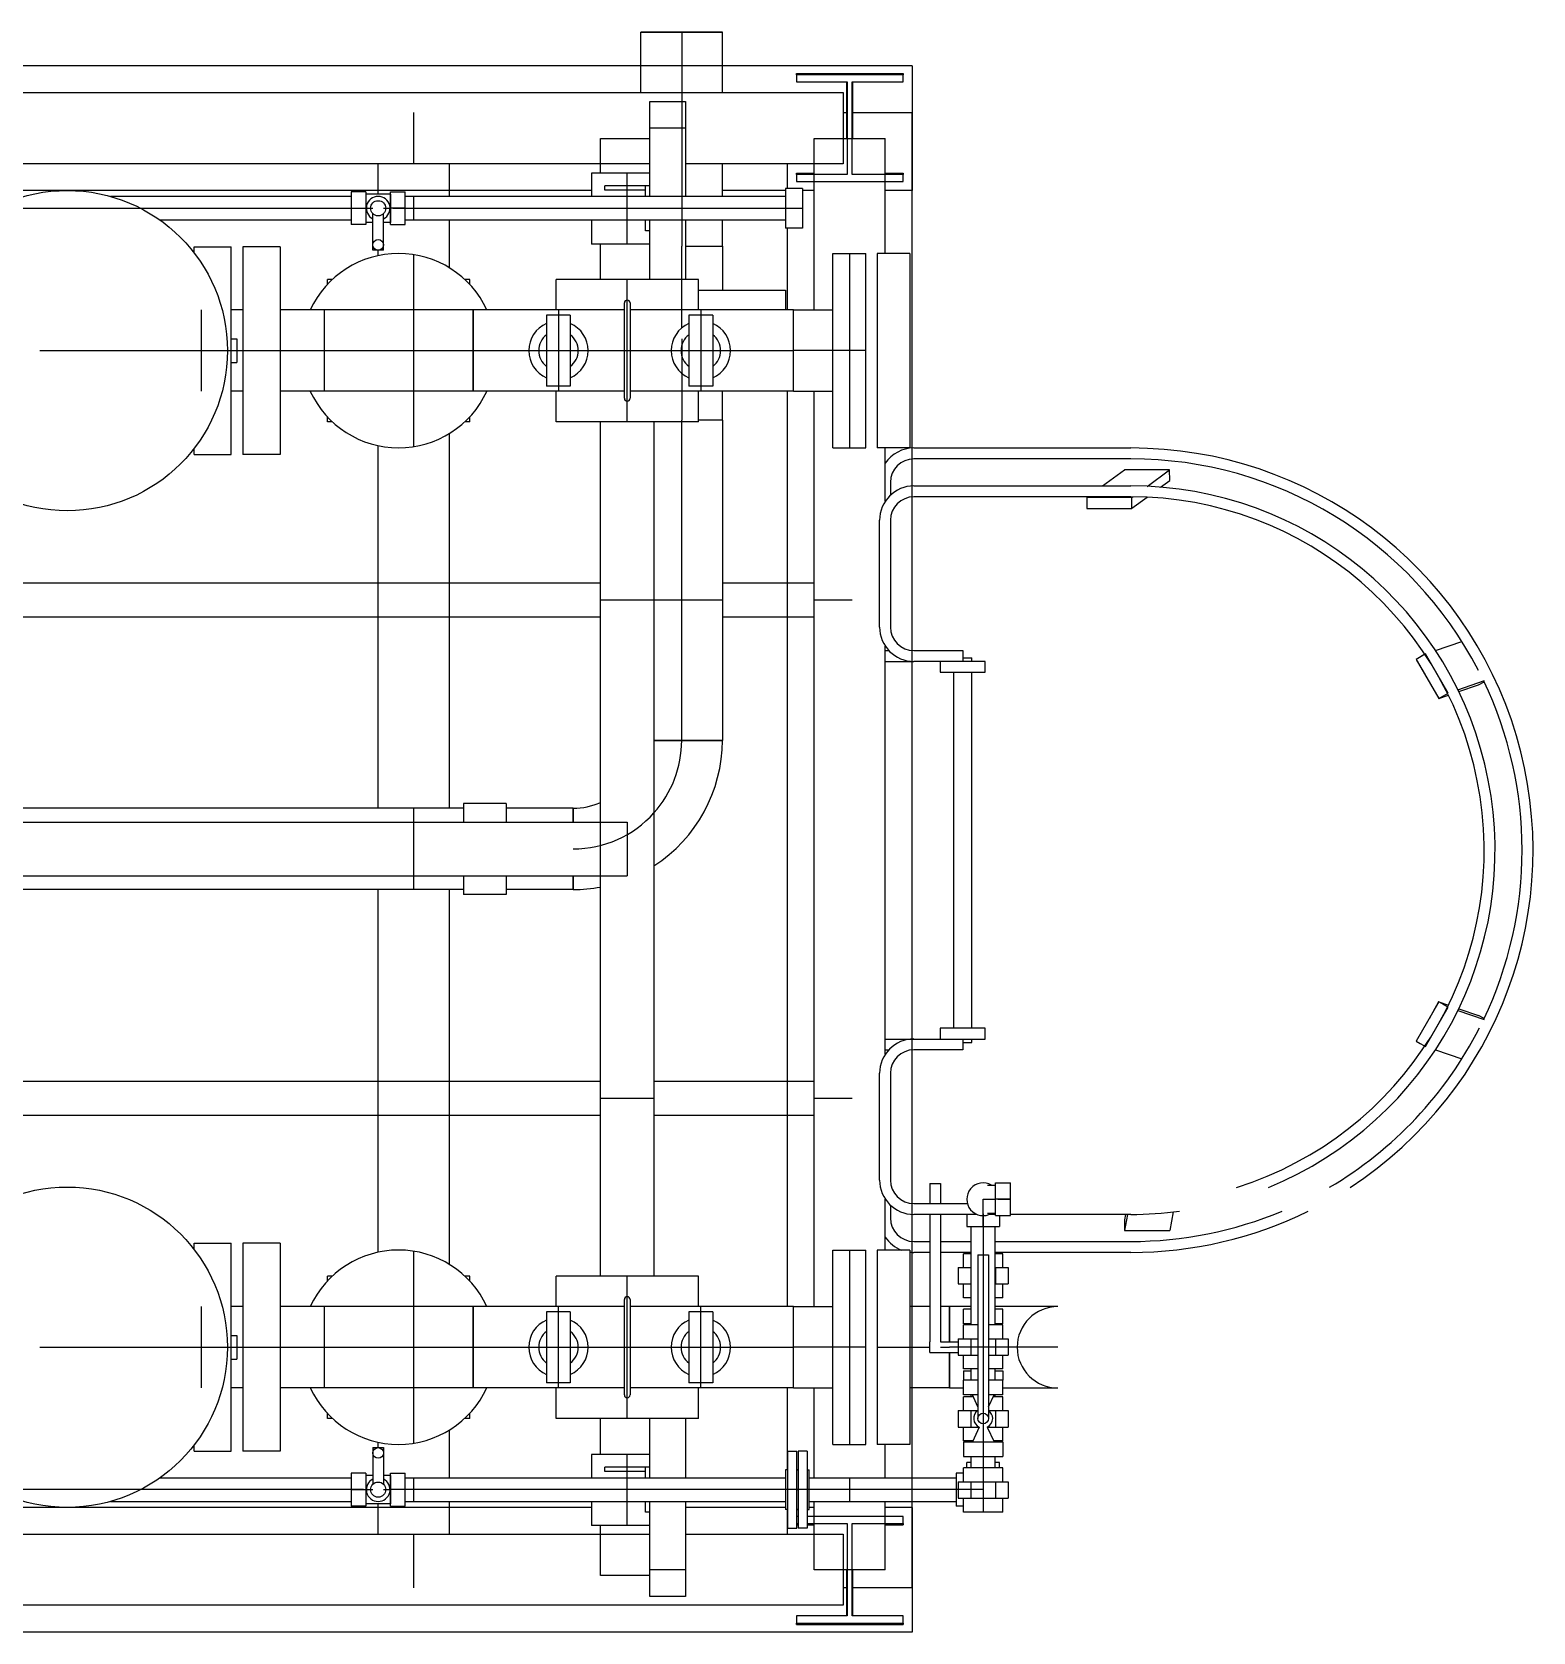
# Model space of a CAD drawing. Header units: inches. Extents: x 517790 to 538444, y 301815 to 302461.
# Drawn here: x 517879.105 to 517881.284, y 302319.619 to 302321.942 of the extents above; entities that cross this region are included whole.
import ezdxf

# ---------------------------------------------------------------- set-up
doc = ezdxf.new("R2010")
doc.units = ezdxf.units.IN
doc.header["$MEASUREMENT"] = 0
doc.layers.add('硅胶总平面底图 工艺装置区', color=253, linetype='Continuous')

msp = doc.modelspace()

# ---------------------------------------------------------------- linework, layer by layer
at = {"layer": '硅胶总平面底图 工艺装置区', "color": 253, "linetype": 'Continuous', "lineweight": -3}
for p, q in [((517879.9891, 302321.9418), (517880.1072, 302321.9418)), ((517879.9891, 302321.8539), (517879.9891, 302321.9418)), ((517880.0625, 302321.9418), (517879.9891, 302321.9418)), ((517880.0482, 302321.9418), (517880.0482, 302321.8539)), ((517880.0482, 302321.9418), (517880.0482, 302321.9418)), ((517880.0482, 302321.9418), (517880.0482, 302321.9418)), ((517880.1072, 302321.9418), (517880.0625, 302321.9418)), ((517880.1072, 302321.8539), (517880.1072, 302321.9418)), ((517879.9891, 302321.8926), (517878.8223, 302321.8926)), ((517880.1072, 302321.8926), (517879.9891, 302321.8926)), ((517880.3826, 302321.8926), (517880.1072, 302321.8926)), ((517880.3826, 302321.8926), (517880.3826, 302321.7118)), ((517880.2147, 302321.8797), (517880.2147, 302321.8818)), ((517880.2147, 302321.8818), (517880.2147, 302321.8797)), ((517880.2147, 302321.8818), (517880.3697, 302321.8818)), ((517880.2147, 302321.8818), (517880.3697, 302321.8818)), ((517880.2147, 302321.8797), (517880.2147, 302321.8694)), ((517880.3697, 302321.8797), (517880.2147, 302321.8797)), ((517880.2147, 302321.8694), (517880.2885, 302321.8694)), ((517880.288, 302321.8797), (517880.288, 302321.8808)), ((517880.288, 302321.8808), (517880.288, 302321.8797)), ((517880.288, 302321.8808), (517880.2963, 302321.8808)), ((517880.288, 302321.8808), (517880.2963, 302321.8808)), ((517880.288, 302321.7874), (517880.288, 302321.8694)), ((517880.288, 302321.8694), (517880.288, 302321.7874)), ((517880.2885, 302321.8694), (517880.2885, 302321.7351)), ((517880.2958, 302321.7351), (517880.2958, 302321.8694)), ((517880.2958, 302321.8694), (517880.3697, 302321.8694)), ((517880.2963, 302321.8808), (517880.2963, 302321.8797)), ((517880.2963, 302321.8808), (517880.2963, 302321.8797)), ((517880.2963, 302321.8694), (517880.2963, 302321.7874)), ((517880.2963, 302321.8694), (517880.2963, 302321.7874)), ((517880.3697, 302321.8818), (517880.3697, 302321.8797)), ((517880.3697, 302321.8818), (517880.3697, 302321.8797)), ((517880.3697, 302321.8694), (517880.3697, 302321.8797)), ((517878.8223, 302321.8539), (517880.2826, 302321.8539)), ((517880.0482, 302321.8539), (517880.0482, 302321.6312)), ((517880.2826, 302321.8539), (517880.2826, 302321.7506)), ((517879.6592, 302321.7506), (517879.6592, 302321.825)), ((517880.0018, 302321.841), (517880.0535, 302321.841)), ((517880.0018, 302321.7032), (517880.0018, 302321.841)), ((517880.0535, 302321.841), (517880.0535, 302321.7032)), ((517880.2826, 302321.825), (517880.288, 302321.825)), ((517880.2963, 302321.825), (517880.3826, 302321.825)), ((517880.3826, 302321.5384), (517880.3826, 302321.825)), ((517880.0535, 302321.8022), (517880.0018, 302321.8022)), ((517879.9305, 302321.7874), (517880.0018, 302321.7874)), ((517879.9305, 302321.7371), (517879.9305, 302321.7874)), ((517880.2405, 302321.7874), (517880.3438, 302321.7874)), ((517880.2405, 302321.5384), (517880.2405, 302321.7874)), ((517880.3438, 302321.6204), (517880.3438, 302321.7874)), ((517880.0018, 302321.7506), (517878.8223, 302321.7506)), ((517879.6076, 302321.7064), (517879.6076, 302321.7506)), ((517879.7109, 302321.7032), (517879.7109, 302321.7506)), ((517880.2826, 302321.7506), (517880.0535, 302321.7506)), ((517880.1072, 302321.7032), (517880.1072, 302321.7506)), ((517880.2017, 302321.7147), (517880.2017, 302321.7506)), ((517879.9171, 302321.7371), (517879.9171, 302321.7032)), ((517880.0018, 302321.7371), (517879.9171, 302321.7371)), ((517879.9692, 302321.6338), (517879.9692, 302321.7371)), ((517880.2147, 302321.7351), (517880.2147, 302321.7371)), ((517880.2147, 302321.7351), (517880.2147, 302321.7371)), ((517880.2147, 302321.7371), (517880.2405, 302321.7371)), ((517880.2147, 302321.7371), (517880.2405, 302321.7371)), ((517880.2885, 302321.7351), (517880.2147, 302321.7351)), ((517880.2147, 302321.7351), (517880.2147, 302321.7247)), ((517880.3697, 302321.7351), (517880.2958, 302321.7351)), ((517880.3438, 302321.7371), (517880.3697, 302321.7371)), ((517880.3438, 302321.7371), (517880.3697, 302321.7371)), ((517880.3697, 302321.7371), (517880.3697, 302321.7351)), ((517880.3697, 302321.7351), (517880.3697, 302321.7371)), ((517880.3697, 302321.7247), (517880.3697, 302321.7351)), ((517879.9171, 302321.7118), (517878.6647, 302321.7118)), ((517879.5682, 302321.7032), (517879.2188, 302321.7032)), ((517879.5682, 302321.7097), (517879.5682, 302321.686)), ((517879.5895, 302321.7097), (517879.5682, 302321.7097)), ((517879.5895, 302321.7097), (517879.5895, 302321.686)), ((517879.6256, 302321.7064), (517879.5895, 302321.7064)), ((517879.6256, 302321.686), (517879.6256, 302321.7097)), ((517879.6256, 302321.7097), (517879.6469, 302321.7097)), ((517879.6256, 302321.7064), (517879.6256, 302321.686)), ((517879.6469, 302321.686), (517879.6469, 302321.7097)), ((517880.199, 302321.7032), (517879.6469, 302321.7032)), ((517879.6592, 302321.6687), (517879.6592, 302321.7032)), ((517879.9956, 302321.7185), (517879.9367, 302321.7185)), ((517879.9367, 302321.7123), (517879.9367, 302321.7185)), ((517879.9956, 302321.7123), (517879.9367, 302321.7123)), ((517880.0018, 302321.7185), (517879.9956, 302321.7185)), ((517879.9956, 302321.7123), (517879.9956, 302321.7185)), ((517879.9956, 302321.7032), (517879.9956, 302321.7185)), ((517880.0018, 302321.7032), (517880.0018, 302321.7185)), ((517880.199, 302321.7118), (517880.1072, 302321.7118)), ((517880.199, 302321.7147), (517880.199, 302321.686)), ((517880.2236, 302321.7147), (517880.199, 302321.7147)), ((517880.2147, 302321.7247), (517880.3697, 302321.7247)), ((517880.2236, 302321.7147), (517880.2236, 302321.686)), ((517880.2405, 302321.7118), (517880.2236, 302321.7118)), ((517880.3826, 302321.7118), (517880.3438, 302321.7118)), ((517879.0497, 302321.686), (517879.2627, 302321.686)), ((517879.2627, 302321.686), (517879.5682, 302321.686)), ((517879.5682, 302321.686), (517879.5863, 302321.686)), ((517879.5682, 302321.686), (517879.5863, 302321.686)), ((517879.5682, 302321.686), (517879.5682, 302321.6622)), ((517879.5863, 302321.686), (517879.5895, 302321.686)), ((517879.5895, 302321.686), (517879.5966, 302321.686)), ((517879.5895, 302321.686), (517879.5895, 302321.6622)), ((517879.5966, 302321.686), (517879.5998, 302321.686)), ((517879.6153, 302321.686), (517879.6186, 302321.686)), ((517879.6186, 302321.686), (517879.6256, 302321.686)), ((517879.6289, 302321.686), (517879.6256, 302321.686)), ((517879.6256, 302321.686), (517879.6256, 302321.686)), ((517879.6256, 302321.686), (517879.6256, 302321.6655)), ((517879.6256, 302321.6622), (517879.6256, 302321.686)), ((517879.6469, 302321.686), (517879.6289, 302321.686)), ((517879.6289, 302321.686), (517879.6469, 302321.686)), ((517879.6469, 302321.6622), (517879.6469, 302321.686)), ((517879.6469, 302321.686), (517880.199, 302321.686)), ((517880.199, 302321.686), (517880.2171, 302321.686)), ((517880.199, 302321.686), (517880.199, 302321.6572)), ((517880.199, 302321.686), (517880.2171, 302321.686)), ((517880.2171, 302321.686), (517880.2236, 302321.686)), ((517880.2236, 302321.686), (517880.2236, 302321.6572)), ((517879.5682, 302321.6687), (517879.2911, 302321.6687)), ((517879.5895, 302321.6622), (517879.5682, 302321.6622)), ((517879.5998, 302321.6655), (517879.5895, 302321.6655)), ((517879.5998, 302321.625), (517879.5998, 302321.6781)), ((517879.6153, 302321.625), (517879.6153, 302321.6781)), ((517879.6256, 302321.6655), (517879.6153, 302321.6655)), ((517879.6256, 302321.6622), (517879.6469, 302321.6622)), ((517880.199, 302321.6687), (517879.6469, 302321.6687)), ((517879.7109, 302321.5996), (517879.7109, 302321.6687)), ((517879.9171, 302321.6687), (517879.9171, 302321.6338)), ((517879.9956, 302321.6534), (517879.9956, 302321.6687)), ((517880.0018, 302321.6534), (517880.0018, 302321.6687)), ((517880.0018, 302321.5826), (517880.0018, 302321.6687)), ((517880.0535, 302321.6687), (517880.0535, 302321.5826)), ((517880.1072, 302321.6312), (517880.1072, 302321.6687)), ((517880.2236, 302321.6572), (517880.199, 302321.6572)), ((517880.2017, 302321.5384), (517880.2017, 302321.6572)), ((517880.0018, 302321.6338), (517879.9171, 302321.6338)), ((517879.9305, 302321.5826), (517879.9305, 302321.6338)), ((517880.0018, 302321.6534), (517879.9956, 302321.6534)), ((517879.3403, 302321.6214), (517879.3403, 302321.6302)), ((517879.3403, 302321.6302), (517879.3944, 302321.6302)), ((517879.3944, 302321.4793), (517879.3944, 302321.6302)), ((517879.4109, 302321.6302), (517879.4109, 302321.4793)), ((517879.4651, 302321.6302), (517879.4109, 302321.6302)), ((517879.4651, 302321.6302), (517879.4651, 302321.4793)), ((517879.6076, 302321.625), (517879.5998, 302321.625)), ((517879.6076, 302321.6172), (517879.6076, 302321.625)), ((517879.6153, 302321.625), (517879.6076, 302321.625)), ((517879.6592, 302321.34), (517879.6592, 302321.6187)), ((517880.0482, 302321.5131), (517880.0482, 302321.6312)), ((517880.0535, 302321.6312), (517880.1072, 302321.6312)), ((517880.0535, 302321.6312), (517880.1072, 302321.6312)), ((517880.1072, 302321.6312), (517880.1072, 302321.5672)), ((517880.2677, 302321.4793), (517880.2677, 302321.6204)), ((517880.2677, 302321.6204), (517880.3153, 302321.6204)), ((517880.2922, 302321.3382), (517880.2922, 302321.6204)), ((517880.3153, 302321.4793), (517880.3153, 302321.6204)), ((517880.3318, 302321.6204), (517880.3318, 302321.4793)), ((517880.3794, 302321.6204), (517880.3318, 302321.6204)), ((517880.3794, 302321.6204), (517880.3794, 302321.4793)), ((517879.5338, 302321.5754), (517879.5338, 302321.5826)), ((517879.5411, 302321.5826), (517879.5338, 302321.5826)), ((517879.7405, 302321.5826), (517879.7332, 302321.5826)), ((517879.7405, 302321.5754), (517879.7405, 302321.5826)), ((517880.0726, 302321.5826), (517879.8659, 302321.5826)), ((517879.8659, 302321.5384), (517879.8659, 302321.5826)), ((517879.9692, 302321.376), (517879.9692, 302321.5826)), ((517880.0726, 302321.5384), (517880.0726, 302321.5826)), ((517880.0726, 302321.5672), (517880.1991, 302321.5672)), ((517880.1991, 302321.5672), (517880.1991, 302321.5384)), ((517879.9651, 302321.4101), (517879.9651, 302321.5485)), ((517879.9734, 302321.5485), (517879.9734, 302321.4101)), ((517879.3505, 302321.5384), (517879.3505, 302321.4203)), ((517879.4109, 302321.5384), (517879.3944, 302321.5384)), ((517879.529, 302321.5384), (517879.4651, 302321.5384)), ((517879.529, 302321.5384), (517879.529, 302321.4793)), ((517879.5291, 302321.5384), (517879.5291, 302321.4203)), ((517879.7453, 302321.5384), (517879.5291, 302321.5384)), ((517879.7453, 302321.4793), (517879.7453, 302321.5384)), ((517879.8693, 302321.5384), (517879.7453, 302321.5384)), ((517879.7453, 302321.5384), (517879.7453, 302321.4203)), ((517879.8521, 302321.531), (517879.8521, 302321.4793)), ((517879.8865, 302321.531), (517879.8521, 302321.531)), ((517879.8693, 302321.5384), (517879.8693, 302321.4203)), ((517879.9651, 302321.5384), (517879.8693, 302321.5384)), ((517879.8865, 302321.531), (517879.8865, 302321.4793)), ((517880.076, 302321.5384), (517879.9734, 302321.5384)), ((517880.0588, 302321.531), (517880.0588, 302321.4793)), ((517880.0932, 302321.531), (517880.0588, 302321.531)), ((517880.076, 302321.5384), (517880.076, 302321.4203)), ((517880.2103, 302321.5384), (517880.076, 302321.5384)), ((517880.0932, 302321.531), (517880.0932, 302321.4793)), ((517880.2103, 302321.4793), (517880.2103, 302321.5384)), ((517880.2103, 302321.4793), (517880.2103, 302321.5384)), ((517880.2103, 302321.5384), (517880.2677, 302321.5384)), ((517880.3826, 302321.4203), (517880.3826, 302321.5384)), ((517879.3944, 302321.4965), (517879.4022, 302321.4965)), ((517879.4022, 302321.4965), (517879.4022, 302321.4621)), ((517880.0482, 302321.4966), (517880.0482, 302321.3785)), ((517879.1164, 302321.4793), (517879.2214, 302321.4793)), ((517879.2214, 302321.4793), (517879.3505, 302321.4793)), ((517879.3505, 302321.4793), (517879.4022, 302321.4793)), ((517879.3505, 302321.4793), (517879.3505, 302321.4793)), ((517879.3505, 302321.4793), (517879.3505, 302321.4793)), ((517879.3944, 302321.3284), (517879.3944, 302321.4793)), ((517879.4022, 302321.4793), (517879.4109, 302321.4793)), ((517879.4109, 302321.4793), (517879.529, 302321.4793)), ((517879.4109, 302321.4793), (517879.4109, 302321.3284)), ((517879.4651, 302321.4793), (517879.4651, 302321.3284)), ((517879.529, 302321.4793), (517879.5291, 302321.4793)), ((517879.529, 302321.4793), (517879.529, 302321.4203)), ((517879.5291, 302321.4793), (517879.7453, 302321.4793)), ((517879.7453, 302321.4793), (517879.8262, 302321.4793)), ((517879.7453, 302321.4203), (517879.7453, 302321.4793)), ((517879.7453, 302321.4793), (517879.7453, 302321.4793)), ((517879.7453, 302321.4793), (517879.7453, 302321.4793)), ((517879.8262, 302321.4793), (517879.8693, 302321.4793)), ((517879.8521, 302321.4793), (517879.8521, 302321.4276)), ((517879.8693, 302321.4793), (517879.9124, 302321.4793)), ((517879.8693, 302321.4793), (517879.8693, 302321.4793)), ((517879.8693, 302321.4793), (517879.8693, 302321.4793)), ((517879.8865, 302321.4793), (517879.8865, 302321.4276)), ((517879.9124, 302321.4793), (517879.9651, 302321.4793)), ((517879.9651, 302321.4793), (517879.9734, 302321.4793)), ((517879.9734, 302321.4793), (517880.0329, 302321.4793)), ((517880.0329, 302321.4793), (517880.076, 302321.4793)), ((517880.0588, 302321.4793), (517880.0588, 302321.4276)), ((517880.076, 302321.4793), (517880.1191, 302321.4793)), ((517880.076, 302321.4793), (517880.076, 302321.4793)), ((517880.076, 302321.4793), (517880.076, 302321.4793)), ((517880.0932, 302321.4793), (517880.0932, 302321.4276)), ((517880.1191, 302321.4793), (517880.2103, 302321.4793)), ((517880.2103, 302321.4203), (517880.2103, 302321.4793)), ((517880.3153, 302321.4793), (517880.2103, 302321.4793)), ((517880.2103, 302321.4203), (517880.2103, 302321.4793)), ((517880.2677, 302321.3382), (517880.2677, 302321.4793)), ((517880.3153, 302321.3382), (517880.3153, 302321.4793)), ((517880.3318, 302321.4793), (517880.3318, 302321.3382)), ((517880.3794, 302321.4793), (517880.3794, 302321.3382)), ((517879.3944, 302321.4621), (517879.4022, 302321.4621)), ((517879.8865, 302321.4276), (517879.8521, 302321.4276)), ((517880.0932, 302321.4276), (517880.0588, 302321.4276)), ((517879.4109, 302321.4203), (517879.3944, 302321.4203)), ((517879.529, 302321.4203), (517879.4651, 302321.4203)), ((517879.7453, 302321.4203), (517879.5291, 302321.4203)), ((517879.8693, 302321.4203), (517879.7453, 302321.4203)), ((517879.8659, 302321.376), (517879.8659, 302321.4203)), ((517879.9651, 302321.4203), (517879.8693, 302321.4203)), ((517880.076, 302321.4203), (517879.9734, 302321.4203)), ((517880.0726, 302321.376), (517880.0726, 302321.4203)), ((517880.2103, 302321.4203), (517880.076, 302321.4203)), ((517880.1072, 302321.3785), (517880.1072, 302321.4203)), ((517880.2017, 302320.0917), (517880.2017, 302321.4203)), ((517880.2103, 302321.4203), (517880.2677, 302321.4203)), ((517880.2405, 302320.0917), (517880.2405, 302321.4203)), ((517880.3826, 302321.3379), (517880.3826, 302321.4203)), ((517879.5338, 302321.376), (517879.5338, 302321.3833)), ((517879.7405, 302321.376), (517879.7405, 302321.3833)), ((517880.0482, 302321.376), (517880.0482, 302321.3785)), ((517880.1072, 302321.3785), (517880.0726, 302321.3785)), ((517880.1072, 302321.3785), (517880.0726, 302321.3785)), ((517880.1072, 302321.3785), (517880.1072, 302320.9135)), ((517879.5411, 302321.376), (517879.5338, 302321.376)), ((517879.7109, 302320.815), (517879.7109, 302321.359)), ((517879.7405, 302321.376), (517879.7332, 302321.376)), ((517880.0726, 302321.376), (517879.8659, 302321.376)), ((517879.9305, 302320.136), (517879.9305, 302321.376)), ((517880.008, 302320.136), (517880.008, 302321.376)), ((517880.0482, 302320.9135), (517880.0482, 302321.376)), ((517879.3403, 302321.3284), (517879.3403, 302321.3373)), ((517879.6076, 302320.815), (517879.6076, 302321.3414)), ((517880.2677, 302321.3382), (517880.3153, 302321.3382)), ((517880.3794, 302321.3382), (517880.3318, 302321.3382)), ((517880.3438, 302321.2606), (517880.3438, 302321.3382)), ((517880.3826, 302321.3221), (517880.3826, 302321.3379)), ((517880.3853, 302321.338), (517880.7003, 302321.338)), ((517879.3403, 302321.3284), (517879.3944, 302321.3284)), ((517879.4651, 302321.3284), (517879.4109, 302321.3284)), ((517880.3826, 302321.2828), (517880.3826, 302321.3221)), ((517880.7003, 302321.3222), (517880.3853, 302321.3222)), ((517880.3512, 302321.2881), (517880.3512, 302321.2694)), ((517880.659, 302321.2829), (517880.6912, 302321.3065)), ((517880.7566, 302321.3065), (517880.6912, 302321.3065)), ((517880.7237, 302321.2823), (517880.7566, 302321.3065)), ((517880.7435, 302321.2811), (517880.7567, 302321.2908)), ((517880.7567, 302321.2908), (517880.7566, 302321.3065)), ((517880.3826, 302321.267), (517880.3826, 302321.2828)), ((517880.3826, 302321.0441), (517880.3826, 302321.267)), ((517880.3853, 302321.2829), (517880.7003, 302321.2829)), ((517880.7003, 302321.2671), (517880.3853, 302321.2671)), ((517880.6362, 302321.2661), (517880.6376, 302321.2671)), ((517880.6362, 302321.2661), (517880.6362, 302321.2504)), ((517880.7018, 302321.2661), (517880.6362, 302321.2661)), ((517880.7016, 302321.2661), (517880.703, 302321.2671)), ((517880.7018, 302321.2505), (517880.7237, 302321.2666)), ((517880.7018, 302321.2504), (517880.7018, 302321.2661)), ((517880.6362, 302321.2504), (517880.7018, 302321.2504)), ((517880.3355, 302321.0781), (517880.3355, 302321.233)), ((517880.3512, 302321.233), (517880.3512, 302321.0781)), ((517878.6647, 302321.1424), (517879.9305, 302321.1424)), ((517880.1072, 302321.1424), (517880.2405, 302321.1424)), ((517879.9305, 302321.1176), (517880.1072, 302321.1176)), ((517880.2405, 302321.1176), (517880.2956, 302321.1176)), ((517878.6647, 302321.0929), (517879.9305, 302321.0929)), ((517880.1072, 302321.0929), (517880.2405, 302321.0929)), ((517881.1425, 302321.044), (517881.1808, 302321.0571)), ((517880.3438, 302320.4579), (517880.3438, 302321.0505)), ((517880.3438, 302321.044), (517880.349, 302321.044)), ((517880.3826, 302321.0283), (517880.3826, 302321.0441)), ((517880.3853, 302321.044), (517880.4562, 302321.044)), ((517880.4562, 302321.044), (517880.4562, 302321.0283)), ((517880.4562, 302321.0335), (517880.4693, 302321.0335)), ((517880.4693, 302321.0283), (517880.4693, 302321.0335)), ((517881.1281, 302321.0391), (517881.1144, 302321.0312)), ((517881.1144, 302321.0312), (517881.1473, 302320.9744)), ((517881.1145, 302321.0312), (517881.1144, 302321.0311)), ((517881.1144, 302321.0311), (517881.1274, 302321.0088)), ((517881.1272, 302321.0386), (517881.1219, 302321.0355)), ((517881.1609, 302320.9822), (517881.1281, 302321.0391)), ((517880.3438, 302321.0283), (517880.3853, 302321.0283)), ((517880.3826, 302320.4801), (517880.3826, 302321.0283)), ((517880.4234, 302321.0283), (517880.3853, 302321.0283)), ((517880.489, 302321.0283), (517880.4234, 302321.0283)), ((517880.4234, 302321.0283), (517880.4234, 302321.0125)), ((517880.4234, 302321.0125), (517880.489, 302321.0125)), ((517880.4431, 302320.4959), (517880.4431, 302321.0125)), ((517880.4693, 302320.4959), (517880.4693, 302321.0125)), ((517880.489, 302321.0125), (517880.489, 302321.0283)), ((517881.1749, 302320.9871), (517881.2135, 302321.0003)), ((517881.1763, 302320.9843), (517881.2051, 302320.9941)), ((517881.2051, 302320.9941), (517881.213, 302320.9987)), ((517881.1473, 302320.9744), (517881.1609, 302320.9822)), ((517881.1474, 302320.9744), (517881.1612, 302320.9791)), ((517881.1474, 302320.9744), (517881.1534, 302320.9779)), ((517881.1474, 302320.9744), (517881.1474, 302320.9744)), ((517880.008, 302320.9135), (517880.1072, 302320.9135)), ((517880.1072, 302320.9135), (517880.008, 302320.9135)), ((517880.0482, 302320.9135), (517880.0482, 302320.9134)), ((517880.0482, 302320.9135), (517880.0482, 302320.9135)), ((517879.7316, 302320.8221), (517879.7316, 302320.7947)), ((517879.7936, 302320.8221), (517879.7316, 302320.8221)), ((517879.7936, 302320.8221), (517879.7936, 302320.7947)), ((517879.7316, 302320.815), (517878.6647, 302320.815)), ((517879.6592, 302320.6969), (517879.6592, 302320.815)), ((517879.8907, 302320.815), (517879.7936, 302320.815)), ((517879.8907, 302320.815), (517879.8907, 302320.7947)), ((517879.8907, 302320.7947), (517879.8907, 302320.815)), ((517878.6259, 302320.7947), (517879.9692, 302320.7947)), ((517879.9692, 302320.7947), (517879.9692, 302320.7172)), ((517878.6259, 302320.7172), (517879.9692, 302320.7172)), ((517879.7316, 302320.7172), (517879.7316, 302320.6899)), ((517879.7936, 302320.7172), (517879.7936, 302320.6899)), ((517879.8907, 302320.7172), (517879.8907, 302320.6969)), ((517879.8907, 302320.6969), (517879.8907, 302320.7172)), ((517879.7316, 302320.6969), (517878.6647, 302320.6969)), ((517879.6076, 302320.1706), (517879.6076, 302320.6969)), ((517879.7109, 302320.1529), (517879.7109, 302320.6969)), ((517879.7936, 302320.6899), (517879.7316, 302320.6899)), ((517879.8907, 302320.6969), (517879.7936, 302320.6969)), ((517881.1473, 302320.534), (517881.1144, 302320.4772)), ((517881.1281, 302320.4693), (517881.1609, 302320.5261)), ((517881.1471, 302320.5341), (517881.1332, 302320.5096)), ((517881.1471, 302320.5341), (517881.1472, 302320.534)), ((517881.1472, 302320.534), (517881.1471, 302320.5341)), ((517881.1473, 302320.534), (517881.1612, 302320.5292)), ((517881.1609, 302320.5261), (517881.1473, 302320.534)), ((517881.16, 302320.5267), (517881.1548, 302320.5297)), ((517881.1749, 302320.5214), (517881.2133, 302320.5083)), ((517881.1763, 302320.5241), (517881.2048, 302320.5144)), ((517880.489, 302320.4959), (517880.4234, 302320.4959)), ((517880.4234, 302320.4959), (517880.4234, 302320.4801)), ((517880.489, 302320.4801), (517880.489, 302320.4959)), ((517881.213, 302320.5097), (517881.2048, 302320.5144)), ((517880.3438, 302320.4801), (517880.3853, 302320.4801)), ((517880.3826, 302320.4643), (517880.3826, 302320.4801)), ((517880.3853, 302320.4801), (517880.4234, 302320.4801)), ((517880.4234, 302320.4801), (517880.489, 302320.4801)), ((517880.4562, 302320.4801), (517880.4562, 302320.4644)), ((517880.4562, 302320.4749), (517880.4693, 302320.4749)), ((517880.4693, 302320.4749), (517880.4693, 302320.4801)), ((517881.1144, 302320.4772), (517881.1281, 302320.4693)), ((517881.1146, 302320.4771), (517881.1205, 302320.4737)), ((517881.1146, 302320.4771), (517881.1146, 302320.4771)), ((517880.3438, 302320.4644), (517880.349, 302320.4644)), ((517880.3826, 302320.2414), (517880.3826, 302320.4643)), ((517880.4562, 302320.4644), (517880.3853, 302320.4644)), ((517881.1425, 302320.4644), (517881.1808, 302320.4513)), ((517880.3355, 302320.2754), (517880.3355, 302320.4303)), ((517880.3512, 302320.4303), (517880.3512, 302320.2754)), ((517878.6647, 302320.4191), (517879.9305, 302320.4191)), ((517880.008, 302320.4191), (517880.2405, 302320.4191)), ((517879.9305, 302320.3943), (517880.008, 302320.3943)), ((517880.2405, 302320.3943), (517880.2956, 302320.3943)), ((517878.6647, 302320.3695), (517879.9305, 302320.3695)), ((517880.008, 302320.3695), (517880.2405, 302320.3695)), ((517880.4084, 302320.2703), (517880.4239, 302320.2703)), ((517880.4084, 302320.2703), (517880.4084, 302320.2413)), ((517880.4239, 302320.2703), (517880.4239, 302320.2413)), ((517880.4922, 302320.268), (517880.504, 302320.268)), ((517880.504, 302320.2238), (517880.504, 302320.2713)), ((517880.504, 302320.2713), (517880.5253, 302320.2713)), ((517880.5253, 302320.2238), (517880.5253, 302320.2713)), ((517880.3438, 302320.1737), (517880.3438, 302320.2478)), ((517880.3826, 302320.2256), (517880.3826, 302320.2414)), ((517880.3853, 302320.2413), (517880.463, 302320.2413)), ((517880.4859, 302320.2475), (517880.5039, 302320.2475)), ((517880.4859, 302320.2295), (517880.4859, 302320.2475)), ((517880.504, 302320.2475), (517880.5039, 302320.2475)), ((517880.5072, 302320.2475), (517880.504, 302320.2475)), ((517880.5072, 302320.2475), (517880.5253, 302320.2475)), ((517880.5253, 302320.2475), (517880.5072, 302320.2475)), ((517880.3512, 302320.239), (517880.3512, 302320.2203)), ((517880.3826, 302320.1863), (517880.3826, 302320.2256)), ((517880.4769, 302320.2255), (517880.3853, 302320.2255)), ((517880.4084, 302320.2255), (517880.4084, 302320.0404)), ((517880.4239, 302320.2255), (517880.4239, 302320.0404)), ((517880.4621, 302320.2255), (517880.4621, 302320.2081)), ((517880.4859, 302320.2081), (517880.4859, 302320.2295)), ((517880.4859, 302320.2262), (517880.4859, 302320.2081)), ((517880.504, 302320.227), (517880.4922, 302320.227)), ((517880.504, 302320.2255), (517880.4949, 302320.2255)), ((517880.504, 302320.2238), (517880.5253, 302320.2238)), ((517880.5097, 302320.2238), (517880.5097, 302320.2081)), ((517880.7003, 302320.2255), (517880.5253, 302320.2255)), ((517880.6956, 302320.2255), (517880.6911, 302320.2019)), ((517880.6926, 302320.2255), (517880.6911, 302320.2177)), ((517880.6911, 302320.2177), (517880.6911, 302320.2019)), ((517880.7619, 302320.2291), (517880.7567, 302320.2019)), ((517880.4621, 302320.2081), (517880.5097, 302320.2081)), ((517880.4686, 302320.0652), (517880.4686, 302320.2081)), ((517880.4859, 302320.2081), (517880.4859, 302320.167)), ((517880.5032, 302320.0652), (517880.5032, 302320.2081)), ((517880.6911, 302320.2019), (517880.7567, 302320.2019)), ((517879.3403, 302320.1747), (517879.3403, 302320.1836)), ((517879.3403, 302320.1836), (517879.3944, 302320.1836)), ((517879.3944, 302320.0327), (517879.3944, 302320.1836)), ((517879.4109, 302320.1836), (517879.4109, 302320.0327)), ((517879.4651, 302320.1836), (517879.4109, 302320.1836)), ((517879.4651, 302320.1836), (517879.4651, 302320.0327)), ((517879.6592, 302319.8933), (517879.6592, 302320.172)), ((517880.2677, 302320.0327), (517880.2677, 302320.1737)), ((517880.2677, 302320.1737), (517880.3153, 302320.1737)), ((517880.2922, 302319.8916), (517880.2922, 302320.1737)), ((517880.3153, 302320.0327), (517880.3153, 302320.1737)), ((517880.3318, 302320.1737), (517880.3318, 302320.0327)), ((517880.3794, 302320.1737), (517880.3318, 302320.1737)), ((517880.3794, 302320.1737), (517880.3794, 302320.0327)), ((517880.3826, 302320.1705), (517880.3826, 302320.1863)), ((517880.3826, 302320.0917), (517880.3826, 302320.1705)), ((517880.3853, 302320.1862), (517880.4084, 302320.1862)), ((517880.4084, 302320.1704), (517880.3853, 302320.1704)), ((517880.4239, 302320.1862), (517880.4686, 302320.1862)), ((517880.4686, 302320.1704), (517880.4239, 302320.1704)), ((517880.5032, 302320.1862), (517880.7003, 302320.1862)), ((517880.7003, 302320.1704), (517880.5032, 302320.1704)), ((517880.4498, 302320.1485), (517880.4498, 302320.1245)), ((517880.4498, 302320.1485), (517880.4679, 302320.1485)), ((517880.4686, 302320.1685), (517880.4572, 302320.1685)), ((517880.4572, 302320.1485), (517880.4572, 302320.1685)), ((517880.4679, 302320.1485), (517880.4679, 302320.1245)), ((517880.4679, 302320.1485), (517880.4686, 302320.1485)), ((517880.4781, 302320.167), (517880.4859, 302320.167)), ((517880.4781, 302320.167), (517880.4781, 302319.9293)), ((517880.4859, 302320.167), (517880.4936, 302320.167)), ((517880.4859, 302320.167), (517880.4859, 302320.0471)), ((517880.4936, 302320.167), (517880.4936, 302319.9293)), ((517880.5146, 302320.1685), (517880.5032, 302320.1685)), ((517880.5032, 302320.1485), (517880.5039, 302320.1485)), ((517880.5039, 302320.1485), (517880.5039, 302320.1245)), ((517880.5039, 302320.1485), (517880.522, 302320.1485)), ((517880.5146, 302320.1485), (517880.5146, 302320.1685)), ((517880.522, 302320.1485), (517880.522, 302320.1245)), ((517879.5338, 302320.1287), (517879.5338, 302320.136)), ((517879.5411, 302320.136), (517879.5338, 302320.136)), ((517879.7405, 302320.136), (517879.7332, 302320.136)), ((517879.7405, 302320.1287), (517879.7405, 302320.136)), ((517880.0726, 302320.136), (517879.8659, 302320.136)), ((517879.8659, 302320.0917), (517879.8659, 302320.136)), ((517879.9692, 302319.9293), (517879.9692, 302320.136)), ((517880.0726, 302320.0917), (517880.0726, 302320.136)), ((517880.4498, 302320.1245), (517880.4679, 302320.1245)), ((517880.4572, 302320.1044), (517880.4572, 302320.1245)), ((517880.4679, 302320.1245), (517880.4686, 302320.1245)), ((517880.5032, 302320.1245), (517880.5039, 302320.1245)), ((517880.5039, 302320.1245), (517880.522, 302320.1245)), ((517880.5146, 302320.1044), (517880.5146, 302320.1245)), ((517879.9651, 302319.9634), (517879.9651, 302320.1019)), ((517879.9734, 302320.1019), (517879.9734, 302319.9634)), ((517880.4686, 302320.1044), (517880.4572, 302320.1044)), ((517880.5146, 302320.1044), (517880.5032, 302320.1044)), ((517879.3505, 302320.0917), (517879.3505, 302319.9736)), ((517879.4109, 302320.0917), (517879.3944, 302320.0917)), ((517879.529, 302320.0917), (517879.4651, 302320.0917)), ((517879.529, 302320.0917), (517879.529, 302320.0327)), ((517879.5291, 302320.0917), (517879.5291, 302319.9736)), ((517879.7453, 302320.0917), (517879.5291, 302320.0917)), ((517879.7453, 302320.0917), (517879.7453, 302319.9736)), ((517879.7453, 302319.9736), (517879.7453, 302320.0917)), ((517879.8693, 302320.0917), (517879.7453, 302320.0917)), ((517879.8521, 302320.0843), (517879.8521, 302320.0327)), ((517879.8865, 302320.0843), (517879.8521, 302320.0843)), ((517879.8693, 302319.9736), (517879.8693, 302320.0917)), ((517879.9651, 302320.0917), (517879.8693, 302320.0917)), ((517879.8865, 302320.0843), (517879.8865, 302320.0327)), ((517880.076, 302320.0917), (517879.9734, 302320.0917)), ((517880.0588, 302320.0843), (517880.0588, 302320.0327)), ((517880.0932, 302320.0843), (517880.0588, 302320.0843)), ((517880.076, 302319.9736), (517880.076, 302320.0917)), ((517880.2103, 302320.0917), (517880.076, 302320.0917)), ((517880.0932, 302320.0843), (517880.0932, 302320.0327)), ((517880.2103, 302319.9736), (517880.2103, 302320.0917)), ((517880.2103, 302320.0327), (517880.2103, 302320.0917)), ((517880.2103, 302320.0917), (517880.2677, 302320.0917)), ((517880.4084, 302320.0917), (517880.3794, 302320.0917)), ((517880.3826, 302319.9736), (517880.3826, 302320.0917)), ((517880.4368, 302320.0917), (517880.4239, 302320.0917)), ((517880.4368, 302320.0917), (517880.4368, 302320.0404)), ((517880.4368, 302320.0404), (517880.4368, 302320.0917)), ((517880.4686, 302320.0917), (517880.4368, 302320.0917)), ((517880.4686, 302320.088), (517880.4572, 302320.088)), ((517880.4572, 302320.0667), (517880.4572, 302320.088)), ((517880.5943, 302320.0917), (517880.5032, 302320.0917)), ((517880.5146, 302320.088), (517880.5032, 302320.088)), ((517880.5146, 302320.0667), (517880.5146, 302320.088)), ((517880.4686, 302320.0667), (517880.4572, 302320.0667)), ((517880.4781, 302320.0652), (517880.4572, 302320.0652)), ((517880.4572, 302320.0451), (517880.4572, 302320.0652)), ((517880.5146, 302320.0652), (517880.4936, 302320.0652)), ((517880.5146, 302320.0667), (517880.5032, 302320.0667)), ((517880.5146, 302320.0451), (517880.5146, 302320.0652)), ((517879.1164, 302320.0327), (517879.2214, 302320.0327)), ((517879.2214, 302320.0327), (517879.3505, 302320.0327)), ((517879.3505, 302320.0327), (517879.3505, 302320.0327)), ((517879.3505, 302320.0327), (517879.3505, 302320.0327)), ((517879.3505, 302320.0327), (517879.4022, 302320.0327)), ((517879.3944, 302320.0499), (517879.4022, 302320.0499)), ((517879.3944, 302319.8817), (517879.3944, 302320.0327)), ((517879.4022, 302320.0499), (517879.4022, 302320.0155)), ((517879.4022, 302320.0327), (517879.4109, 302320.0327)), ((517879.4109, 302320.0327), (517879.529, 302320.0327)), ((517879.4109, 302320.0327), (517879.4109, 302319.8817)), ((517879.4651, 302320.0327), (517879.4651, 302319.8817)), ((517879.529, 302320.0327), (517879.5291, 302320.0327)), ((517879.529, 302320.0327), (517879.529, 302319.9736)), ((517879.5291, 302320.0327), (517879.7453, 302320.0327)), ((517879.7453, 302320.0327), (517879.7453, 302320.0327)), ((517879.7453, 302320.0327), (517879.7453, 302320.0327)), ((517879.7453, 302320.0327), (517879.8262, 302320.0327)), ((517879.8262, 302320.0327), (517879.8693, 302320.0327)), ((517879.8521, 302320.0327), (517879.8521, 302319.981)), ((517879.8693, 302320.0327), (517879.8693, 302320.0327)), ((517879.8693, 302320.0327), (517879.8693, 302320.0327)), ((517879.8693, 302320.0327), (517879.9124, 302320.0327)), ((517879.8865, 302320.0327), (517879.8865, 302319.981)), ((517879.9124, 302320.0327), (517879.9651, 302320.0327)), ((517879.9651, 302320.0327), (517879.9734, 302320.0327)), ((517879.9734, 302320.0327), (517880.0329, 302320.0327)), ((517880.0329, 302320.0327), (517880.076, 302320.0327)), ((517880.0588, 302320.0327), (517880.0588, 302319.981)), ((517880.076, 302320.0327), (517880.076, 302320.0327)), ((517880.076, 302320.0327), (517880.076, 302320.0327)), ((517880.076, 302320.0327), (517880.1191, 302320.0327)), ((517880.0932, 302320.0327), (517880.0932, 302319.981)), ((517880.1191, 302320.0327), (517880.2103, 302320.0327)), ((517880.3153, 302320.0327), (517880.2103, 302320.0327)), ((517880.2103, 302319.9736), (517880.2103, 302320.0327)), ((517880.2677, 302319.8916), (517880.2677, 302320.0327)), ((517880.3153, 302319.8916), (517880.3153, 302320.0327)), ((517880.3318, 302320.0327), (517880.4084, 302320.0327)), ((517880.3318, 302320.0327), (517880.3318, 302319.8916)), ((517880.3794, 302320.0327), (517880.3794, 302319.8916)), ((517880.4084, 302320.0249), (517880.4084, 302320.0404)), ((517880.4239, 302320.0404), (517880.4498, 302320.0404)), ((517880.4239, 302320.0327), (517880.4368, 302320.0327)), ((517880.4368, 302320.0327), (517880.4368, 302320.0327)), ((517880.4368, 302320.0327), (517880.4368, 302320.0327)), ((517880.522, 302320.0327), (517880.4368, 302320.0327)), ((517880.4498, 302320.0451), (517880.4498, 302320.0211)), ((517880.4498, 302320.0451), (517880.4679, 302320.0451)), ((517880.4679, 302320.0451), (517880.4679, 302320.0211)), ((517880.4679, 302320.0451), (517880.4781, 302320.0451)), ((517880.4859, 302320.0471), (517880.4859, 302320.0192)), ((517880.4936, 302320.0451), (517880.5039, 302320.0451)), ((517880.5039, 302320.0451), (517880.5039, 302320.0211)), ((517880.5039, 302320.0451), (517880.522, 302320.0451)), ((517880.522, 302320.0451), (517880.522, 302320.0211)), ((517880.5352, 302320.0327), (517880.522, 302320.0327)), ((517880.5943, 302320.0327), (517880.5352, 302320.0327)), ((517879.3944, 302320.0155), (517879.4022, 302320.0155)), ((517880.4084, 302320.0249), (517880.4498, 302320.0249)), ((517880.4368, 302320.0249), (517880.4368, 302319.9736)), ((517880.4368, 302319.9736), (517880.4368, 302320.0249)), ((517880.4498, 302320.0211), (517880.4679, 302320.0211)), ((517880.4572, 302320.0011), (517880.4572, 302320.0211)), ((517880.4679, 302320.0211), (517880.4781, 302320.0211)), ((517880.4859, 302320.0192), (517880.4859, 302319.9667)), ((517880.4936, 302320.0211), (517880.5039, 302320.0211)), ((517880.5039, 302320.0211), (517880.522, 302320.0211)), ((517880.5146, 302320.0011), (517880.5146, 302320.0211)), ((517880.4781, 302320.0011), (517880.4572, 302320.0011)), ((517880.4572, 302319.9986), (517880.4686, 302319.9986)), ((517880.4572, 302319.9986), (517880.4572, 302319.9847)), ((517880.4781, 302319.9847), (517880.4572, 302319.9847)), ((517880.4572, 302319.9634), (517880.4572, 302319.9847)), ((517880.4686, 302319.9847), (517880.4686, 302320.0011)), ((517880.5146, 302320.0011), (517880.4936, 302320.0011)), ((517880.5146, 302319.9847), (517880.4936, 302319.9847)), ((517880.5032, 302319.9847), (517880.5032, 302320.0011)), ((517880.5032, 302319.9986), (517880.5146, 302319.9986)), ((517880.5146, 302319.9986), (517880.5146, 302319.9847)), ((517880.5146, 302319.9634), (517880.5146, 302319.9847)), ((517879.4109, 302319.9736), (517879.3944, 302319.9736)), ((517879.529, 302319.9736), (517879.4651, 302319.9736)), ((517879.7453, 302319.9736), (517879.5291, 302319.9736)), ((517879.8693, 302319.9736), (517879.7453, 302319.9736)), ((517879.8865, 302319.981), (517879.8521, 302319.981)), ((517879.8659, 302319.9293), (517879.8659, 302319.9736)), ((517879.9651, 302319.9736), (517879.8693, 302319.9736)), ((517880.076, 302319.9736), (517879.9734, 302319.9736)), ((517880.0932, 302319.981), (517880.0588, 302319.981)), ((517880.0726, 302319.9293), (517880.0726, 302319.9736)), ((517880.2103, 302319.9736), (517880.076, 302319.9736)), ((517880.2017, 302319.8547), (517880.2017, 302319.9736)), ((517880.2103, 302319.9736), (517880.2677, 302319.9736)), ((517880.2405, 302319.8433), (517880.2405, 302319.9736)), ((517880.4368, 302319.9736), (517880.3794, 302319.9736)), ((517880.3826, 302319.8433), (517880.3826, 302319.9736)), ((517880.4368, 302319.9736), (517880.4572, 302319.9736)), ((517880.4781, 302319.9634), (517880.4572, 302319.9634)), ((517880.4686, 302319.9609), (517880.4686, 302319.9634)), ((517880.4781, 302319.9462), (517880.4702, 302319.9634)), ((517880.4859, 302319.9667), (517880.4859, 302319.892)), ((517880.5146, 302319.9634), (517880.4936, 302319.9634)), ((517880.4936, 302319.9462), (517880.5016, 302319.9634)), ((517880.5032, 302319.9609), (517880.5032, 302319.9634)), ((517880.5146, 302319.9736), (517880.5943, 302319.9736)), ((517880.4498, 302319.9409), (517880.4498, 302319.9169)), ((517880.4498, 302319.9409), (517880.4679, 302319.9409)), ((517880.4714, 302319.9609), (517880.4572, 302319.9609)), ((517880.4572, 302319.9409), (517880.4572, 302319.9609)), ((517880.4679, 302319.9409), (517880.4679, 302319.9169)), ((517880.4679, 302319.9409), (517880.4781, 302319.9409)), ((517880.4936, 302319.9409), (517880.5039, 302319.9409)), ((517880.5146, 302319.9609), (517880.5004, 302319.9609)), ((517880.5039, 302319.9409), (517880.5039, 302319.9169)), ((517880.5039, 302319.9409), (517880.522, 302319.9409)), ((517880.5146, 302319.9409), (517880.5146, 302319.9609)), ((517880.522, 302319.9409), (517880.522, 302319.9169)), ((517879.5338, 302319.9293), (517879.5338, 302319.9366)), ((517879.5411, 302319.9293), (517879.5338, 302319.9293)), ((517879.7405, 302319.9293), (517879.7332, 302319.9293)), ((517879.7405, 302319.9293), (517879.7405, 302319.9366)), ((517880.0726, 302319.9293), (517879.8659, 302319.9293)), ((517879.9305, 302319.8771), (517879.9305, 302319.9293)), ((517880.0018, 302319.8433), (517880.0018, 302319.9293)), ((517880.0535, 302319.9293), (517880.0535, 302319.8433)), ((517880.4498, 302319.9169), (517880.4679, 302319.9169)), ((517880.4572, 302319.8968), (517880.4572, 302319.9169)), ((517880.4679, 302319.9169), (517880.4799, 302319.9169)), ((517880.4801, 302319.9168), (517880.4702, 302319.8953)), ((517880.4917, 302319.9168), (517880.5016, 302319.8953)), ((517880.4919, 302319.9169), (517880.5039, 302319.9169)), ((517880.5039, 302319.9169), (517880.522, 302319.9169)), ((517880.5146, 302319.8968), (517880.5146, 302319.9169)), ((517879.6076, 302319.887), (517879.6076, 302319.8947)), ((517879.7109, 302319.8433), (517879.7109, 302319.9124)), ((517880.2677, 302319.8916), (517880.3153, 302319.8916)), ((517880.3794, 302319.8916), (517880.3318, 302319.8916)), ((517880.3438, 302319.8433), (517880.3438, 302319.8916)), ((517880.471, 302319.8968), (517880.4572, 302319.8968)), ((517880.4572, 302319.8953), (517880.4859, 302319.8953)), ((517880.4572, 302319.8953), (517880.4572, 302319.874)), ((517880.4686, 302319.8953), (517880.4686, 302319.8968)), ((517880.4859, 302319.8953), (517880.5146, 302319.8953)), ((517880.4859, 302319.892), (517880.4859, 302319.874)), ((517880.5146, 302319.8968), (517880.5008, 302319.8968)), ((517880.5032, 302319.8953), (517880.5032, 302319.8968)), ((517880.5146, 302319.8953), (517880.5146, 302319.874)), ((517879.3403, 302319.8817), (517879.3403, 302319.8906)), ((517879.3403, 302319.8817), (517879.3944, 302319.8817)), ((517879.4651, 302319.8817), (517879.4109, 302319.8817)), ((517879.5998, 302319.887), (517879.6076, 302319.887)), ((517879.5998, 302319.887), (517879.5998, 302319.8338)), ((517879.6076, 302319.887), (517879.6153, 302319.887)), ((517879.6153, 302319.887), (517879.6153, 302319.8338)), ((517880.0018, 302319.8771), (517879.9171, 302319.8771)), ((517879.9171, 302319.8771), (517879.9171, 302319.8433)), ((517879.9692, 302319.7738), (517879.9692, 302319.8771)), ((517880.2021, 302319.826), (517880.2021, 302319.8818)), ((517880.2021, 302319.8818), (517880.2153, 302319.8818)), ((517880.2153, 302319.826), (517880.2153, 302319.8818)), ((517880.2171, 302319.8818), (517880.2171, 302319.826)), ((517880.2303, 302319.8818), (517880.2171, 302319.8818)), ((517880.2303, 302319.8818), (517880.2303, 302319.826)), ((517880.4572, 302319.874), (517880.4859, 302319.874)), ((517880.4686, 302319.8575), (517880.4686, 302319.874)), ((517880.4859, 302319.874), (517880.5146, 302319.874)), ((517880.4859, 302319.874), (517880.4859, 302319.8575)), ((517880.5032, 302319.8575), (517880.5032, 302319.874)), ((517879.5682, 302319.8498), (517879.5682, 302319.826)), ((517879.5895, 302319.8498), (517879.5682, 302319.8498)), ((517879.5895, 302319.8498), (517879.5895, 302319.826)), ((517879.5998, 302319.8465), (517879.5895, 302319.8465)), ((517879.6256, 302319.8465), (517879.6153, 302319.8465)), ((517879.6256, 302319.826), (517879.6256, 302319.8498)), ((517879.6256, 302319.8498), (517879.6469, 302319.8498)), ((517879.6256, 302319.8465), (517879.6256, 302319.826)), ((517879.6469, 302319.826), (517879.6469, 302319.8498)), ((517879.9367, 302319.8523), (517879.9367, 302319.8585)), ((517879.9956, 302319.8585), (517879.9367, 302319.8585)), ((517879.9956, 302319.8523), (517879.9367, 302319.8523)), ((517880.0018, 302319.8585), (517879.9956, 302319.8585)), ((517879.9956, 302319.8433), (517879.9956, 302319.8585)), ((517879.9956, 302319.8523), (517879.9956, 302319.8585)), ((517880.0018, 302319.8433), (517880.0018, 302319.8585)), ((517880.199, 302319.8547), (517880.199, 302319.826)), ((517880.2021, 302319.8547), (517880.199, 302319.8547)), ((517880.2153, 302319.8547), (517880.2171, 302319.8547)), ((517880.2171, 302319.8547), (517880.2153, 302319.8547)), ((517880.2303, 302319.8547), (517880.2333, 302319.8547)), ((517880.2333, 302319.826), (517880.2333, 302319.8547)), ((517880.4465, 302319.8498), (517880.4465, 302319.8022)), ((517880.4572, 302319.8498), (517880.4465, 302319.8498)), ((517880.4859, 302319.8575), (517880.4572, 302319.8575)), ((517880.4572, 302319.8375), (517880.4572, 302319.8575)), ((517880.4686, 302319.8654), (517880.4621, 302319.8654)), ((517880.4621, 302319.8575), (517880.4621, 302319.8654)), ((517880.5146, 302319.8575), (517880.4859, 302319.8575)), ((517880.4859, 302319.8575), (517880.4859, 302319.8395)), ((517880.5097, 302319.8654), (517880.5032, 302319.8654)), ((517880.5097, 302319.8575), (517880.5097, 302319.8654)), ((517880.5146, 302319.8375), (517880.5146, 302319.8575)), ((517879.2627, 302319.826), (517879.0497, 302319.826)), ((517879.5682, 302319.826), (517879.2627, 302319.826)), ((517879.2911, 302319.8433), (517879.5682, 302319.8433)), ((517879.5682, 302319.826), (517879.5863, 302319.826)), ((517879.5682, 302319.826), (517879.5682, 302319.8022)), ((517879.5863, 302319.826), (517879.5682, 302319.826)), ((517879.5863, 302319.826), (517879.5895, 302319.826)), ((517879.5895, 302319.826), (517879.5966, 302319.826)), ((517879.5895, 302319.826), (517879.5895, 302319.8022)), ((517879.5966, 302319.826), (517879.5998, 302319.826)), ((517879.6153, 302319.826), (517879.6186, 302319.826)), ((517879.6186, 302319.826), (517879.6256, 302319.826)), ((517879.6256, 302319.826), (517879.6256, 302319.826)), ((517879.6289, 302319.826), (517879.6256, 302319.826)), ((517879.6256, 302319.826), (517879.6256, 302319.8055)), ((517879.6256, 302319.8022), (517879.6256, 302319.826)), ((517879.6469, 302319.826), (517879.6289, 302319.826)), ((517879.6469, 302319.826), (517879.6289, 302319.826)), ((517879.6469, 302319.8433), (517880.199, 302319.8433)), ((517879.6469, 302319.8022), (517879.6469, 302319.826)), ((517880.199, 302319.826), (517879.6469, 302319.826)), ((517879.6592, 302319.8087), (517879.6592, 302319.8433)), ((517880.199, 302319.826), (517880.199, 302319.7973)), ((517880.2171, 302319.826), (517880.199, 302319.826)), ((517880.2021, 302319.7702), (517880.2021, 302319.826)), ((517880.2333, 302319.826), (517880.2153, 302319.826)), ((517880.2171, 302319.826), (517880.2153, 302319.826)), ((517880.2153, 302319.826), (517880.2171, 302319.826)), ((517880.2153, 302319.7702), (517880.2153, 302319.826)), ((517880.2171, 302319.826), (517880.2171, 302319.7702)), ((517880.2303, 302319.826), (517880.2303, 302319.7702)), ((517880.2333, 302319.8433), (517880.4465, 302319.8433)), ((517880.4465, 302319.826), (517880.2333, 302319.826)), ((517880.2333, 302319.7973), (517880.2333, 302319.826)), ((517880.2922, 302319.8087), (517880.2922, 302319.8433)), ((517880.3826, 302319.8087), (517880.3826, 302319.8433)), ((517880.4859, 302319.826), (517880.4465, 302319.826)), ((517880.4498, 302319.8375), (517880.4498, 302319.8135)), ((517880.4498, 302319.8375), (517880.4679, 302319.8375)), ((517880.4679, 302319.8375), (517880.4679, 302319.8135)), ((517880.4679, 302319.8375), (517880.5039, 302319.8375)), ((517880.4859, 302319.8395), (517880.4859, 302319.8116)), ((517880.5039, 302319.8375), (517880.5039, 302319.8135)), ((517880.5039, 302319.8375), (517880.522, 302319.8375)), ((517880.522, 302319.8375), (517880.522, 302319.8135)), ((517879.9171, 302319.8002), (517878.6647, 302319.8002)), ((517879.2188, 302319.8087), (517879.5682, 302319.8087)), ((517879.5895, 302319.8022), (517879.5682, 302319.8022)), ((517879.6256, 302319.8055), (517879.5895, 302319.8055)), ((517879.6076, 302319.7614), (517879.6076, 302319.8055)), ((517879.6256, 302319.8022), (517879.6469, 302319.8022)), ((517879.6469, 302319.8087), (517880.199, 302319.8087)), ((517879.7109, 302319.7614), (517879.7109, 302319.8087)), ((517879.9171, 302319.8087), (517879.9171, 302319.7738)), ((517879.9956, 302319.7934), (517879.9956, 302319.8087)), ((517880.0018, 302319.7934), (517880.0018, 302319.8087)), ((517880.0018, 302319.671), (517880.0018, 302319.8087)), ((517880.0535, 302319.8087), (517880.0535, 302319.671)), ((517880.199, 302319.8002), (517880.0535, 302319.8002)), ((517880.2333, 302319.8087), (517880.4465, 302319.8087)), ((517880.2405, 302319.8002), (517880.2333, 302319.8002)), ((517880.2405, 302319.7098), (517880.2405, 302319.8087)), ((517880.3438, 302319.7098), (517880.3438, 302319.8087)), ((517880.3826, 302319.8002), (517880.3438, 302319.8002)), ((517880.3826, 302319.6834), (517880.3826, 302319.8087)), ((517880.3826, 302319.8002), (517880.3826, 302319.6193)), ((517880.4572, 302319.8022), (517880.4465, 302319.8022)), ((517880.4498, 302319.8135), (517880.4679, 302319.8135)), ((517880.4572, 302319.7935), (517880.4572, 302319.8135)), ((517880.4679, 302319.8135), (517880.5039, 302319.8135)), ((517880.4859, 302319.8116), (517880.4859, 302319.7935)), ((517880.5039, 302319.8135), (517880.522, 302319.8135)), ((517880.5146, 302319.7935), (517880.5146, 302319.8135)), ((517880.0018, 302319.7934), (517879.9956, 302319.7934)), ((517880.2021, 302319.7973), (517880.199, 302319.7973)), ((517880.2017, 302319.7614), (517880.2017, 302319.7973)), ((517880.2153, 302319.7973), (517880.2171, 302319.7973)), ((517880.2171, 302319.7973), (517880.2153, 302319.7973)), ((517880.2171, 302319.7872), (517880.2153, 302319.7872)), ((517880.2153, 302319.7769), (517880.2171, 302319.7769)), ((517880.2303, 302319.7973), (517880.2333, 302319.7973)), ((517880.3697, 302319.7872), (517880.2303, 302319.7872)), ((517880.2303, 302319.7769), (517880.2885, 302319.7769)), ((517880.2885, 302319.7769), (517880.2885, 302319.6426)), ((517880.2958, 302319.7769), (517880.3697, 302319.7769)), ((517880.2958, 302319.6426), (517880.2958, 302319.7769)), ((517880.3697, 302319.7769), (517880.3697, 302319.7872)), ((517880.3697, 302319.7769), (517880.3697, 302319.7748)), ((517880.3697, 302319.7769), (517880.3697, 302319.7748)), ((517880.4859, 302319.7935), (517880.4572, 302319.7935)), ((517880.5146, 302319.7935), (517880.4859, 302319.7935)), ((517876.9535, 302319.7614), (517880.0018, 302319.7614)), ((517879.6592, 302319.6834), (517879.6592, 302319.7614)), ((517880.0018, 302319.7738), (517879.9171, 302319.7738)), ((517879.9305, 302319.7013), (517879.9305, 302319.7738)), ((517880.0535, 302319.7614), (517880.2826, 302319.7614)), ((517880.2021, 302319.7702), (517880.2153, 302319.7702)), ((517880.2171, 302319.7748), (517880.2153, 302319.7748)), ((517880.2153, 302319.7748), (517880.2171, 302319.7748)), ((517880.2303, 302319.7702), (517880.2171, 302319.7702)), ((517880.2405, 302319.7748), (517880.2303, 302319.7748)), ((517880.2303, 302319.7748), (517880.2405, 302319.7748)), ((517880.2826, 302319.7614), (517880.2826, 302319.6581)), ((517880.3697, 302319.7748), (517880.3438, 302319.7748)), ((517880.3438, 302319.7748), (517880.3697, 302319.7748)), ((517880.0535, 302319.7098), (517880.0018, 302319.7098)), ((517880.3438, 302319.7098), (517880.2405, 302319.7098)), ((517880.288, 302319.6426), (517880.288, 302319.7098)), ((517880.288, 302319.6426), (517880.288, 302319.7098)), ((517880.2963, 302319.7098), (517880.2963, 302319.6426)), ((517880.2963, 302319.6426), (517880.2963, 302319.7098)), ((517880.0018, 302319.7013), (517879.9305, 302319.7013)), ((517880.288, 302319.6834), (517880.2826, 302319.6834)), ((517880.3826, 302319.6834), (517880.2963, 302319.6834)), ((517880.0535, 302319.671), (517880.0018, 302319.671)), ((517880.2826, 302319.6581), (517871.8026, 302319.6581)), ((517880.2885, 302319.6426), (517880.2147, 302319.6426)), ((517880.2147, 302319.6426), (517880.2147, 302319.6323)), ((517880.3697, 302319.6426), (517880.2958, 302319.6426)), ((517880.3697, 302319.6323), (517880.3697, 302319.6426)), ((517880.3826, 302319.6193), (517878.22, 302319.6193)), ((517880.2147, 302319.6323), (517880.3697, 302319.6323)), ((517880.2147, 302319.6302), (517880.2147, 302319.6323)), ((517880.2147, 302319.6302), (517880.2147, 302319.6323)), ((517880.3697, 302319.6302), (517880.2147, 302319.6302)), ((517880.2147, 302319.6302), (517880.3697, 302319.6302)), ((517880.288, 302319.6312), (517880.288, 302319.6323)), ((517880.288, 302319.6312), (517880.288, 302319.6323)), ((517880.2963, 302319.6312), (517880.288, 302319.6312)), ((517880.288, 302319.6312), (517880.2963, 302319.6312)), ((517880.2963, 302319.6323), (517880.2963, 302319.6312)), ((517880.2963, 302319.6312), (517880.2963, 302319.6323)), ((517880.3697, 302319.6323), (517880.3697, 302319.6302)), ((517880.3697, 302319.6302), (517880.3697, 302319.6323))]:
    msp.add_line(p, q, dxfattribs=at)
for centre, radius in [((517879.1562, 302321.4793), 0.2325), ((517879.6076, 302321.686), 0.011), ((517879.6076, 302321.6328), 0.00775), ((517879.1562, 302320.0327), 0.2325), ((517880.4859, 302319.9293), 0.00775), ((517879.6076, 302319.8792), 0.00775), ((517879.6076, 302319.826), 0.011)]:
    msp.add_circle(centre, radius, dxfattribs=at)
for centre, radius, start, end in [((517879.6076, 302321.686), 0.0172, 90, 243.2048), ((517879.6076, 302321.686), 0.0172, 296.7952, 90), ((517879.6372, 302321.4793), 0.1411, 24.7465, 155.2535), ((517879.9692, 302321.5485), 0.00413, 0, 180), ((517879.8693, 302321.4793), 0.0431, 113.5215, 246.4785), ((517879.8693, 302321.4793), 0.0431, 0, 66.4785), ((517880.076, 302321.4793), 0.0431, 113.5215, 246.4785), ((517880.076, 302321.4793), 0.0431, 0, 66.4785), ((517879.8693, 302321.4793), 0.0287, 126.7726, 233.2274), ((517879.8693, 302321.4793), 0.0287, 0, 53.2274), ((517880.076, 302321.4793), 0.0287, 126.7726, 233.2274), ((517880.076, 302321.4793), 0.0287, 0, 53.2274), ((517879.8693, 302321.4793), 0.0431, 293.5215, 0), ((517879.8693, 302321.4793), 0.0287, 306.7726, 0), ((517880.076, 302321.4793), 0.0431, 293.5215, 0), ((517880.076, 302321.4793), 0.0287, 306.7726, 0), ((517879.6372, 302321.4793), 0.1411, 204.7465, 335.2535), ((517879.9692, 302321.4101), 0.00413, 180, 0), ((517880.3853, 302321.2881), 0.0499, 90, 146.3426), ((517880.7003, 302320.7542), 0.5838, 303.0323, 90), ((517880.3853, 302321.2881), 0.0341, 90, 180), ((517880.7003, 302320.7542), 0.568, 27.361, 90), ((517880.3853, 302321.233), 0.0499, 90, 180), ((517880.3853, 302321.233), 0.0341, 90, 180), ((517880.7003, 302320.7542), 0.5287, 292.2154, 90), ((517880.7003, 302320.7542), 0.5129, 287.4093, 90), ((517880.3853, 302321.0781), 0.0499, 180, 270), ((517880.3853, 302321.0781), 0.0341, 180, 270), ((517880.7003, 302320.7542), 0.568, 334.4014, 25.6053), ((517879.8907, 302320.9135), 0.1575, 318.1377, 0), ((517879.8907, 302320.9135), 0.2165, 302.7951, 0), ((517879.8907, 302320.9135), 0.0984, 270, 293.841), ((517879.8907, 302320.9135), 0.1575, 270, 318.1377), ((517879.8907, 302320.9135), 0.2165, 270, 280.5869), ((517880.7003, 302320.7542), 0.568, 300.5027, 332.9757), ((517880.3853, 302320.4303), 0.0499, 90, 180), ((517880.3853, 302320.4303), 0.0341, 90, 180), ((517880.3853, 302320.2754), 0.0499, 180, 270), ((517880.3853, 302320.2754), 0.0341, 180, 270), ((517880.4859, 302320.2475), 0.0238, 59.5282, 300.4718), ((517880.3853, 302320.2203), 0.0341, 180, 270), ((517880.7003, 302320.7542), 0.568, 270, 292.7256), ((517880.7003, 302320.7542), 0.5838, 270, 296.1706), ((517880.7003, 302320.7542), 0.5287, 270, 277.6698), ((517879.6372, 302320.0327), 0.1411, 24.7465, 155.2535), ((517880.3853, 302320.2203), 0.0499, 213.6574, 248.9594), ((517880.3853, 302320.2203), 0.0499, 263.1733, 270), ((517879.9692, 302320.1019), 0.00413, 0, 180), ((517880.5943, 302320.0327), 0.0591, 90, 270), ((517880.5943, 302320.0327), 0.0591, 90, 270), ((517879.8693, 302320.0327), 0.0431, 113.5215, 246.4785), ((517879.8693, 302320.0327), 0.0287, 126.7726, 233.2274), ((517879.8693, 302320.0327), 0.0431, 0, 66.4785), ((517879.8693, 302320.0327), 0.0287, 0, 53.2274), ((517880.076, 302320.0327), 0.0431, 113.5215, 246.4785), ((517880.076, 302320.0327), 0.0287, 126.7726, 233.2274), ((517880.076, 302320.0327), 0.0431, 0, 66.4785), ((517880.076, 302320.0327), 0.0287, 0, 53.2274), ((517879.8693, 302320.0327), 0.0431, 293.5215, 0), ((517879.8693, 302320.0327), 0.0287, 306.7726, 0), ((517880.076, 302320.0327), 0.0431, 293.5215, 0), ((517880.076, 302320.0327), 0.0287, 306.7726, 0), ((517879.6372, 302320.0327), 0.1411, 204.7465, 335.2535), ((517879.9692, 302319.9634), 0.00413, 180, 0), ((517880.4859, 302319.9293), 0.0138, 124.0395, 245.311), ((517880.4859, 302319.9293), 0.0138, 0, 55.9605), ((517880.4859, 302319.9293), 0.0138, 294.689, 0), ((517879.6076, 302319.826), 0.0172, 116.7952, 63.2048)]:
    msp.add_arc(centre, radius, start, end, dxfattribs=at)

doc.saveas('drawing.dxf')
